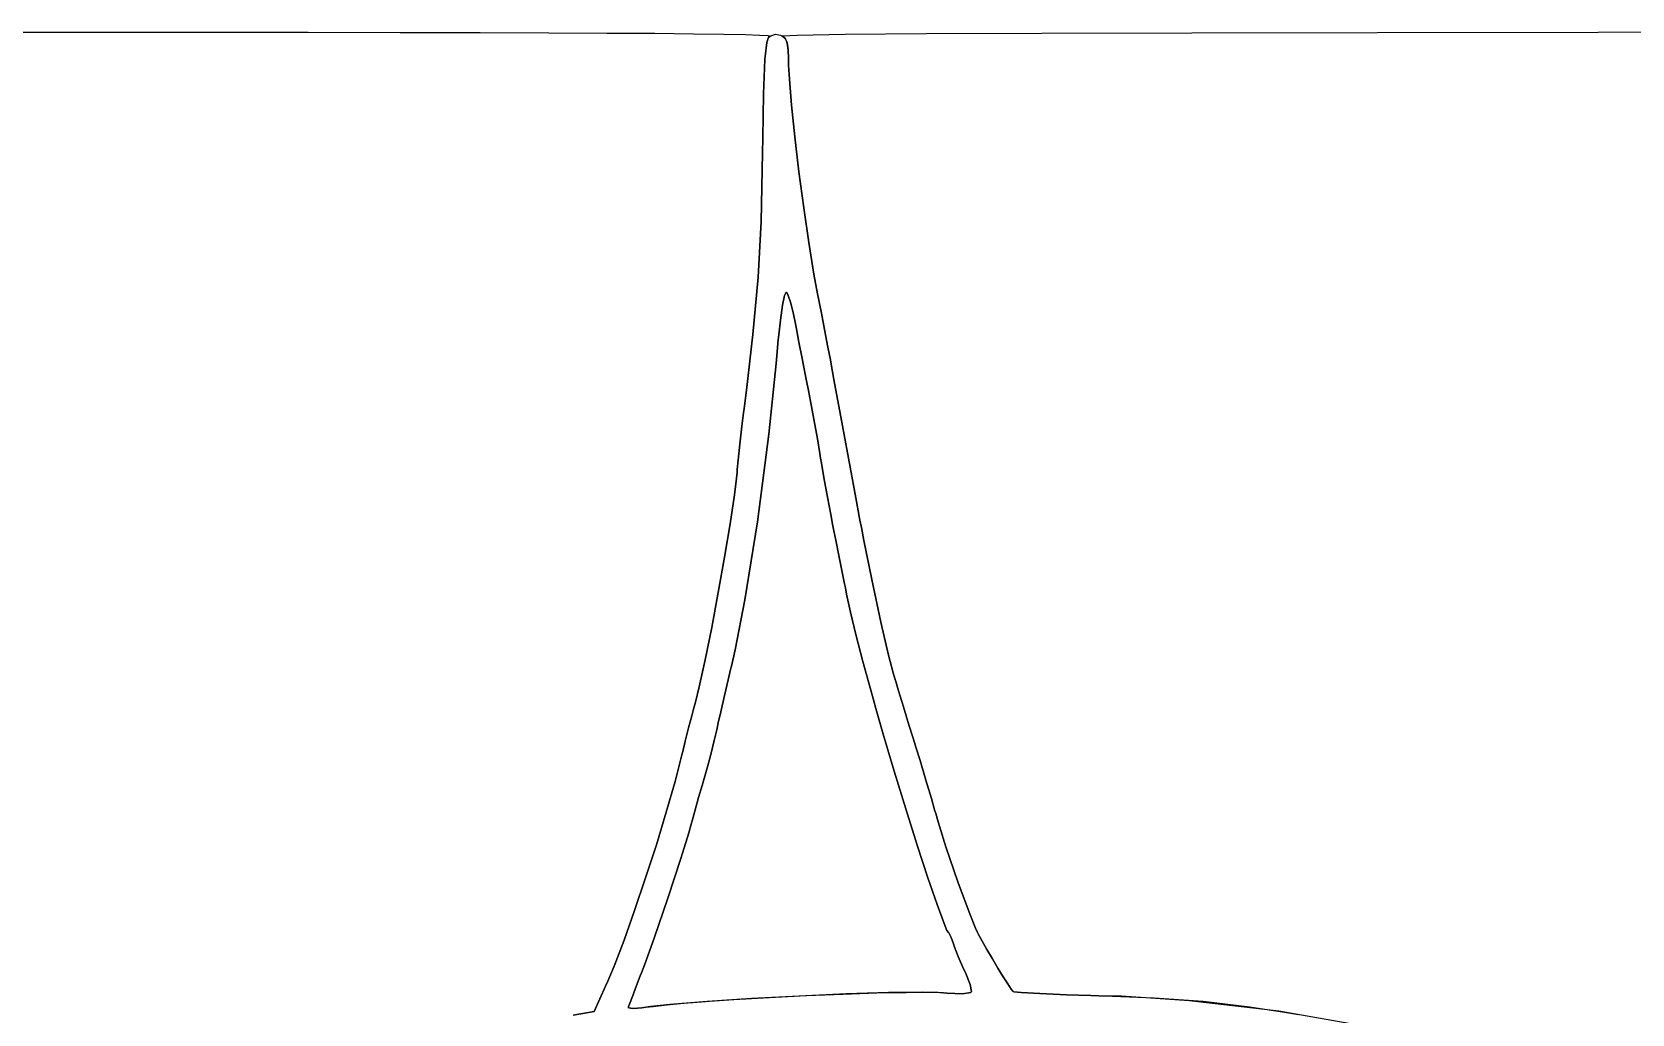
# Model space of a CAD drawing. Extents: x 0 to 13, y 0 to 16.7.
# Drawn here: x 4.449 to 9.139, y 13.787 to 16.667 of the extents above; entities that cross this region are included whole.
import ezdxf

# ---------------------------------------------------------------- set-up
doc = ezdxf.new("R2010")
doc.units = 0
doc.layers.get('0').update_dxf_attribs({"linetype": 'CONTINUOUS'})

msp = doc.modelspace()

# ---------------------------------------------------------------- linework, layer by layer
at = {"color": 7}
for points in [[(4.21886, 16.6665), (4.60563, 16.6664), (4.95144, 16.6662), (5.25825, 16.666), (5.52794, 16.6654), (5.76247, 16.665), (5.96376, 16.6643), (6.13379, 16.6636), (6.27453, 16.6628), (6.38781, 16.6617), (6.47569, 16.6606), (6.54004, 16.6592), (6.58279, 16.6578), (6.60596, 16.6561), (6.61143, 16.6542), (6.61143, 16.6542), (6.60792, 16.6513), (6.60249, 16.6363), (6.59674, 16.5874), (6.5931, 16.4864), (6.59104, 16.356), (6.5906, 16.3125), (6.58974, 16.2622), (6.58594, 16.111), (6.57758, 15.9476), (6.56218, 15.7793), (6.54324, 15.6167), (6.53646, 15.5625), (6.53478, 15.5496), (6.53011, 15.5108), (6.52408, 15.4582), (6.51899, 15.411), (6.51633, 15.384), (6.51563, 15.375), (6.51406, 15.3586), (6.50776, 15.3094), (6.49517, 15.2244), (6.47911, 15.1267), (6.46078, 15.0231), (6.44146, 14.9206), (6.42231, 14.8258), (6.40462, 14.746), (6.39382, 14.7019), (6.3896, 14.6875), (6.38775, 14.6811), (6.38271, 14.6617), (6.37381, 14.6265), (6.36393, 14.5868), (6.35656, 14.5568), (6.35417, 14.5469), (6.34939, 14.5272), (6.33382, 14.4688), (6.30832, 14.3794), (6.27908, 14.2836), (6.24761, 14.186), (6.2155, 14.091), (6.18425, 14.0035), (6.15528, 13.9278), (6.13688, 13.8834), (6.13021, 13.8688), (6.0969, 13.7948), (6.03543, 13.7833)], [(8.35867, 13.7503), (8.10428, 13.7957), (7.84147, 13.8262), (7.64242, 13.8391), (7.57607, 13.8406), (7.55251, 13.8412), (7.48188, 13.8435), (7.40338, 13.8469), (7.34868, 13.8503), (7.32736, 13.8524), (7.32607, 13.8531), (7.32411, 13.8545), (7.31972, 13.8603), (7.30931, 13.8753), (7.29585, 13.8963), (7.28043, 13.9213), (7.26417, 13.9486), (7.2481, 13.9764), (7.23324, 14.0028), (7.22379, 14.0203), (7.22081, 14.0261), (7.21457, 14.0389), (7.1959, 14.0854), (7.16287, 14.1751), (7.1281, 14.2775), (7.10499, 14.3506), (7.09793, 14.375), (7.09483, 14.386), (7.08535, 14.419), (7.06939, 14.4729), (7.05203, 14.53), (7.03961, 14.57), (7.03543, 14.5833), (7.03153, 14.5963), (7.01969, 14.6351), (7.00364, 14.6876), (6.9891, 14.735), (6.98085, 14.7619), (6.97814, 14.7708), (6.97299, 14.7878), (6.95958, 14.8393), (6.93696, 14.9364), (6.91043, 15.0614), (6.88753, 15.1756), (6.88021, 15.2136), (6.87608, 15.2353), (6.86372, 15.3006), (6.84685, 15.3903), (6.82449, 15.5114), (6.79981, 15.6474), (6.79167, 15.6928), (6.78939, 15.7053), (6.78228, 15.7426), (6.77225, 15.7947), (6.76281, 15.8426), (6.75711, 15.8708), (6.75521, 15.8803), (6.75125, 15.8993), (6.74089, 15.9568), (6.72597, 16.0493), (6.71115, 16.1514), (6.69726, 16.2568), (6.68506, 16.359), (6.67535, 16.4518), (6.66894, 16.5287), (6.66667, 16.5697), (6.66667, 16.5833), (6.66667, 16.591), (6.66581, 16.6136), (6.66287, 16.6342), (6.65739, 16.6472), (6.65136, 16.6537), (6.64899, 16.6553), (6.64899, 16.6553), (6.69211, 16.6578), (6.83214, 16.66), (7.07053, 16.6618), (7.40896, 16.6633), (7.84901, 16.6646), (8.39225, 16.6654), (9.04031, 16.6661), (9.60618, 16.6667)]]:
    msp.add_lwpolyline(points, dxfattribs=at)
at = {"color": 0}
msp.add_lwpolyline([(6.03543, 13.7833), (6.0969, 13.7948), (6.13021, 13.8688), (6.13688, 13.8834), (6.15528, 13.9278), (6.18425, 14.0035), (6.2155, 14.091), (6.24761, 14.186), (6.27908, 14.2836), (6.30832, 14.3794), (6.33382, 14.4688), (6.34939, 14.5272), (6.35417, 14.5469), (6.35656, 14.5568), (6.36393, 14.5868), (6.37381, 14.6265), (6.38271, 14.6617), (6.38775, 14.6811), (6.3896, 14.6875), (6.39382, 14.7019), (6.40462, 14.746), (6.42231, 14.8258), (6.44146, 14.9206), (6.46078, 15.0231), (6.47911, 15.1267), (6.49517, 15.2244), (6.50776, 15.3094), (6.51406, 15.3586), (6.51563, 15.375), (6.51633, 15.384), (6.51899, 15.411), (6.52408, 15.4582), (6.53011, 15.5108), (6.53478, 15.5496), (6.53646, 15.5625), (6.54324, 15.6167), (6.56218, 15.7793), (6.57758, 15.9476), (6.58594, 16.111), (6.58974, 16.2622), (6.5906, 16.3125), (6.59104, 16.3556), (6.5931, 16.4847), (6.59674, 16.586), (6.60249, 16.6357), (6.60786, 16.6506), (6.61143, 16.6531), (6.61431, 16.6556), (6.62836, 16.6604), (6.64344, 16.6571), (6.64686, 16.6553), (6.64953, 16.6537), (6.65653, 16.6475), (6.6626, 16.6349), (6.66575, 16.6146), (6.66667, 16.5911), (6.66667, 16.5833), (6.66667, 16.5697), (6.66894, 16.5287), (6.67535, 16.4518), (6.68506, 16.359), (6.69726, 16.2568), (6.71115, 16.1514), (6.72597, 16.0493), (6.74089, 15.9568), (6.75125, 15.8993), (6.75521, 15.8803), (6.75711, 15.8708), (6.76281, 15.8426), (6.77225, 15.7947), (6.78228, 15.7426), (6.78939, 15.7053), (6.79167, 15.6928), (6.79981, 15.6474), (6.82449, 15.5114), (6.84685, 15.3903), (6.86372, 15.3006), (6.87608, 15.2353), (6.88021, 15.2136), (6.88753, 15.1756), (6.91043, 15.0614), (6.93696, 14.9364), (6.95958, 14.8393), (6.97299, 14.7878), (6.97814, 14.7708), (6.98085, 14.7619), (6.9891, 14.735), (7.00364, 14.6876), (7.01969, 14.6351), (7.03153, 14.5963), (7.03543, 14.5833), (7.03961, 14.57), (7.05203, 14.53), (7.06939, 14.4729), (7.08535, 14.419), (7.09483, 14.386), (7.09793, 14.375), (7.10499, 14.3506), (7.1281, 14.2775), (7.16287, 14.1751), (7.1959, 14.0854), (7.21457, 14.0389), (7.22081, 14.0261), (7.22379, 14.0203), (7.23324, 14.0028), (7.2481, 13.9764), (7.26417, 13.9486), (7.28043, 13.9213), (7.29585, 13.8963), (7.30931, 13.8753), (7.31972, 13.8603), (7.32411, 13.8545), (7.32607, 13.8531), (7.32736, 13.8524), (7.34868, 13.8503), (7.40338, 13.8469), (7.48188, 13.8435), (7.55251, 13.8412), (7.57607, 13.8406), (7.61654, 13.8397), (7.73813, 13.8348), (7.882, 13.8244), (8.01926, 13.8083), (8.12603, 13.7918), (8.16146, 13.7854)], dxfattribs=at)
msp.add_lwpolyline([(6.41146, 13.8229), (6.43511, 13.8248), (6.50618, 13.8298), (6.61074, 13.8359), (6.7194, 13.8414), (6.82628, 13.8457), (6.92567, 13.8489), (7.01172, 13.8506), (7.07872, 13.8508), (7.11035, 13.85), (7.12082, 13.849), (7.13172, 13.8479), (7.17626, 13.8466), (7.20101, 13.8505), (7.2021, 13.8521), (7.20285, 13.8534), (7.19894, 13.8737), (7.18668, 13.9056), (7.18332, 13.9125), (7.1799, 13.9196), (7.16368, 13.9561), (7.15207, 13.986), (7.15104, 13.9896), (7.14996, 13.9933), (7.14324, 14.0114), (7.13644, 14.0247), (7.13542, 14.0261), (7.13103, 14.0315), (7.1231, 14.0522), (7.10238, 14.1079), (7.07525, 14.1868), (7.04383, 14.2825), (7.01014, 14.3887), (6.97618, 14.4993), (6.94396, 14.6081), (6.92247, 14.6832), (6.91564, 14.7083), (6.90788, 14.7365), (6.88471, 14.8208), (6.86388, 14.8997), (6.84836, 14.965), (6.83692, 15.0186), (6.83333, 15.0365), (6.831, 15.0481), (6.82394, 15.0826), (6.81407, 15.1312), (6.8049, 15.1768), (6.79953, 15.2043), (6.7979, 15.2136), (6.7959, 15.2232), (6.79025, 15.2519), (6.78071, 15.3031), (6.77035, 15.3601), (6.76286, 15.4025), (6.76042, 15.4167), (6.75814, 15.431), (6.75103, 15.4736), (6.74089, 15.5318), (6.73112, 15.5846), (6.7251, 15.615), (6.72293, 15.625), (6.72108, 15.6344), (6.71544, 15.6629), (6.70649, 15.7088), (6.6971, 15.7567), (6.69065, 15.79), (6.68853, 15.8011), (6.68685, 15.8108), (6.68088, 15.8396), (6.6729, 15.8717), (6.66569, 15.8939), (6.66174, 15.9026), (6.66043, 15.9031), (6.65994, 15.9033), (6.65522, 15.8942), (6.64919, 15.8661), (6.64279, 15.8217), (6.63786, 15.7782), (6.63644, 15.7636), (6.63032, 15.6944), (6.60851, 15.4876), (6.57553, 15.2307), (6.53857, 15.0012), (6.51019, 14.8554), (6.49897, 14.8074), (6.49669, 14.7974), (6.48981, 14.7675), (6.479, 14.7207), (6.46804, 14.6731), (6.46072, 14.641), (6.45833, 14.6303), (6.45606, 14.62), (6.44894, 14.5894), (6.43881, 14.5483), (6.42904, 14.5117), (6.42307, 14.4911), (6.42085, 14.4844), (6.41889, 14.4775), (6.41303, 14.4569), (6.403, 14.4215), (6.39193, 14.3822), (6.3839, 14.3535), (6.38124, 14.3438), (6.37403, 14.3185), (6.35081, 14.2428), (6.31299, 14.1265), (6.27285, 14.0099), (6.24511, 13.9336), (6.2354, 13.9083), (6.23167, 13.899), (6.22076, 13.8709), (6.20882, 13.8389), (6.20079, 13.8162), (6.19792, 13.8087), (6.19792, 13.8063), (6.19792, 13.8055), (6.21094, 13.8032), (6.23643, 13.8052), (6.24274, 13.8063), (6.24869, 13.8071), (6.26947, 13.8095), (6.31028, 13.8138), (6.35943, 13.8186), (6.39844, 13.8219), (6.41146, 13.8229)], close=True, dxfattribs=at)
at = {"color": 7}
msp.add_lwpolyline([(6.19792, 13.8063), (6.19792, 13.8087), (6.20079, 13.8162), (6.20882, 13.8389), (6.22076, 13.8709), (6.23167, 13.899), (6.2354, 13.9083), (6.24511, 13.9336), (6.27285, 14.0099), (6.31299, 14.1265), (6.35081, 14.2428), (6.37403, 14.3185), (6.38124, 14.3438), (6.3839, 14.3535), (6.39193, 14.3822), (6.403, 14.4215), (6.41303, 14.4569), (6.41889, 14.4775), (6.42085, 14.4844), (6.42307, 14.4911), (6.42904, 14.5117), (6.43881, 14.5483), (6.44894, 14.5894), (6.45606, 14.62), (6.45833, 14.6303), (6.46072, 14.641), (6.46804, 14.6731), (6.479, 14.7207), (6.48981, 14.7675), (6.49669, 14.7974), (6.49897, 14.8074), (6.51019, 14.8554), (6.53857, 15.0012), (6.57553, 15.2307), (6.60851, 15.4876), (6.63032, 15.6944), (6.63644, 15.7636), (6.63786, 15.7782), (6.64279, 15.8217), (6.64919, 15.8661), (6.65522, 15.8942), (6.65994, 15.9033), (6.66043, 15.9031), (6.66174, 15.9026), (6.66569, 15.8939), (6.6729, 15.8717), (6.68088, 15.8396), (6.68685, 15.8108), (6.68853, 15.8011), (6.69065, 15.79), (6.6971, 15.7567), (6.70649, 15.7088), (6.71544, 15.6629), (6.72108, 15.6344), (6.72293, 15.625), (6.7251, 15.615), (6.73112, 15.5846), (6.74089, 15.5318), (6.75103, 15.4736), (6.75814, 15.431), (6.76042, 15.4167), (6.76286, 15.4025), (6.77035, 15.3601), (6.78071, 15.3031), (6.79025, 15.2519), (6.7959, 15.2232), (6.7979, 15.2136), (6.79953, 15.2043), (6.8049, 15.1768), (6.81407, 15.1312), (6.82394, 15.0826), (6.831, 15.0481), (6.83333, 15.0365), (6.83692, 15.0186), (6.84836, 14.965), (6.86388, 14.8997), (6.88471, 14.8208), (6.90788, 14.7365), (6.91564, 14.7083), (6.92247, 14.6832), (6.94396, 14.6081), (6.97618, 14.4993), (7.01014, 14.3887), (7.04383, 14.2825), (7.07525, 14.1868), (7.10238, 14.1079), (7.1231, 14.0522), (7.13103, 14.0315), (7.13542, 14.0261), (7.13644, 14.0247), (7.14324, 14.0114), (7.14996, 13.9933), (7.15104, 13.9896), (7.15207, 13.986), (7.16368, 13.9561), (7.1799, 13.9196), (7.18332, 13.9125), (7.18668, 13.9056), (7.19894, 13.8737), (7.20285, 13.8534), (7.2021, 13.8521), (7.20101, 13.8505), (7.17626, 13.8466), (7.13172, 13.8479), (7.12082, 13.849), (7.10536, 13.8505), (7.05865, 13.851), (6.95975, 13.8498), (6.83556, 13.8458), (6.69775, 13.8397), (6.558, 13.8321), (6.42779, 13.8236), (6.31885, 13.8148), (6.26167, 13.809), (6.24274, 13.8063), (6.23643, 13.8052), (6.21094, 13.8032), (6.19792, 13.8055), (6.19792, 13.8063)], close=True, dxfattribs=at)

doc.saveas('drawing.dxf')
